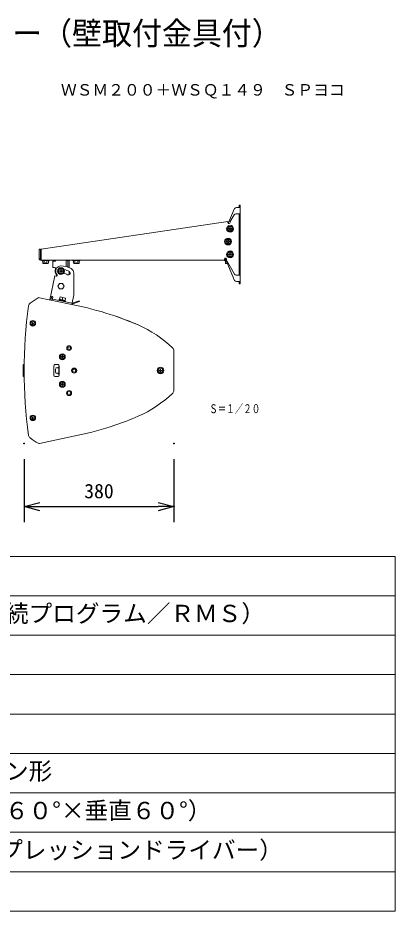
# Model space of a CAD drawing. Units: millimetres, scale not verified. Extents: x -63 to 62, y -57 to 57.
# Drawn here: x 14.6 to 62.5, y -56.5 to 56.8 of the extents above; entities that cross this region are included whole.
import ezdxf
from ezdxf.enums import TextEntityAlignment as Align

# ---------------------------------------------------------------- set-up
doc = ezdxf.new("R2010")
doc.units = ezdxf.units.MM
doc.header["$LTSCALE"] = 0.125
doc.header["$PDMODE"] = 32
doc.header["$PDSIZE"] = 0.0625
for name, color, linetype, lineweight in [('0-0_0', 1, 'Continuous', 18), ('0-1_WAKU', 1, 'Continuous', 18), ('0-4_GAIKEI', 1, 'Continuous', 18), ('0-5_SUNPO', 7, 'Continuous', 25)]:
    doc.layers.add(name, color=color, linetype=linetype, lineweight=lineweight)
for name, color, linetype in [('0-2_MOJI1', 7, 'Continuous'), ('0-3_TOUROKU', 7, 'Continuous'), ('0-6_DEFPOINTS', 7, 'Continuous')]:
    doc.layers.add(name, color=color, linetype=linetype)
doc.styles.add('ＭＳ ゴシック', font='')
doc.styles.get('ＭＳ ゴシック').set_extended_font_data('MS Gothic')

# ---------------------------------------------------------------- blocks, each defined once
blk = doc.blocks.new('_OPEN30')
at = {"layer": '0-0_0', "color": 7, "lineweight": 25}
blk.add_line((0, 0), (-1, 0), dxfattribs=at)
blk.add_lwpolyline([(-1, 0.26795), (0, 0), (-1, -0.26795)], dxfattribs=at)
blk = doc.blocks.new('D5')
at = {"layer": '0-5_SUNPO'}
for p, q in [((9.7381, -1.9629), (9.7381, -9.9629)), ((28.7381, -1.9629), (28.7381, -9.9629)), ((11.7381, -7.9629), (26.7381, -7.9629))]:
    blk.add_line(p, q, dxfattribs=at)
at = {"layer": '0-6_DEFPOINTS'}
for p in [(9.7381, 0.0371), (28.7381, 0.0371), (28.7381, -7.9629)]:
    blk.add_point(p, dxfattribs=at)
at = {"layer": '0-5_SUNPO', "xscale": 2, "yscale": 2, "rotation": 180}
blk.add_blockref('_OPEN30', (9.7381, -7.9629), dxfattribs=at)
at = {"layer": '0-5_SUNPO', "xscale": 2, "yscale": 2}
blk.add_blockref('_OPEN30', (28.7381, -7.9629), dxfattribs=at)
at = {"layer": '0-5_SUNPO', "style": 'ＭＳ ゴシック'}
blk.add_text('380', height=1.833, dxfattribs=at).set_placement((17.3631, -7.4629), align=Align.BOTTOM_LEFT)

msp = doc.modelspace()

# ---------------------------------------------------------------- linework, layer by layer
at = {"layer": '0-0_0', "color": 7}
for p, q in [((42.6883, 32.7511), (42.6883, 33.0511)), ((42.8483, 33.0511), (42.6883, 33.0511)), ((42.8483, 23.0511), (42.8483, 33.0511)), ((41.3627, 30.8478), (42.1327, 32.6016)), ((42.3616, 32.7511), (42.8483, 32.7511)), ((17.5783, 27.4629), (41.2574, 30.9768)), ((41.2574, 30.9768), (41.2825, 30.8078)), ((17.3483, 27.4611), (17.5083, 27.4611)), ((17.3483, 26.2111), (17.3483, 27.4611)), ((17.5083, 26.2111), (17.5083, 27.4611)), ((17.5783, 26.0511), (17.5783, 27.4629)), ((17.3483, 26.2511), (17.5083, 26.2511)), ((17.5083, 26.2111), (17.5783, 26.2111)), ((42.1329, 23.5014), (40.9085, 26.3177)), ((17.5083, 26.0511), (41.0244, 26.0511)), ((19.0733, 25.1211), (19.0733, 26.0111)), ((19.2859, 25.1211), (19.0733, 25.1211)), ((19.0745, 26.0311), (19.0745, 26.0511)), ((20.7733, 25.2559), (20.7733, 26.0511)), ((21.1233, 26.0111), (21.1233, 25.1322)), ((18.6701, 21.03), (19.3146, 24.0623)), ((19.3146, 24.0623), (19.4858, 24.0259)), ((19.621, 24.0877), (19.568, 24.1408)), ((21.7275, 24.4141), (21.7275, 21.6581)), ((42.3622, 23.3511), (42.8483, 23.3511)), ((42.6883, 23.0511), (42.6883, 23.3511)), ((42.8483, 23.0511), (42.6883, 23.0511)), ((21.4676, 20.4354), (21.7275, 21.6581)), ((18.9794, 21.4754), (18.774, 21.5191)), ((18.9733, 20.9655), (19.0565, 21.3568))]:
    msp.add_line(p, q, dxfattribs=at)
at = {"layer": '0-0_0'}
for p, q in [((41.5483, 30.9511), (42.0535, 31.8261)), ((42.27, 31.9511), (42.8483, 31.9511)), ((42.6883, 24.1511), (42.6883, 31.9511)), ((41.4061, 30.7011), (41.4233, 30.7011)), ((41.5483, 30.8261), (41.5483, 30.9511)), ((41.3751, 30.3511), (41.2019, 30.0511)), ((41.2019, 30.0511), (41.3751, 29.7511)), ((41.3751, 30.3511), (41.7215, 30.3511)), ((41.3751, 29.7511), (41.7215, 29.7511)), ((41.3858, 30.0861), (41.3858, 30.0161)), ((41.5133, 30.0861), (41.3858, 30.0861)), ((41.3858, 30.0161), (41.5133, 30.0161)), ((41.5133, 30.3511), (41.5133, 30.0861)), ((41.5133, 30.0161), (41.5133, 29.7511)), ((41.5833, 30.0861), (41.5833, 30.3511)), ((41.7108, 30.0861), (41.5833, 30.0861)), ((41.5833, 29.7511), (41.5833, 30.0161)), ((41.5833, 30.0161), (41.7108, 30.0161)), ((41.7108, 30.0161), (41.7108, 30.0861)), ((41.8947, 30.0511), (41.7215, 30.3511)), ((41.7215, 29.7511), (41.8947, 30.0511)), ((41.1251, 28.7261), (40.9519, 28.4261)), ((40.9519, 28.4261), (41.1251, 28.1261)), ((41.1251, 28.7261), (41.4715, 28.7261)), ((41.2633, 28.4611), (41.1358, 28.4611)), ((41.1358, 28.4611), (41.1358, 28.3911)), ((41.1358, 28.3911), (41.2633, 28.3911)), ((41.2633, 28.7261), (41.2633, 28.4611)), ((41.2633, 28.3911), (41.2633, 28.1261)), ((41.3333, 28.4611), (41.3333, 28.7261)), ((41.4608, 28.4611), (41.3333, 28.4611)), ((41.3333, 28.3911), (41.4608, 28.3911)), ((41.3333, 28.1261), (41.3333, 28.3911)), ((41.4608, 28.3911), (41.4608, 28.4611)), ((41.6447, 28.4261), (41.4715, 28.7261)), ((41.4715, 28.1261), (41.6447, 28.4261)), ((41.1251, 28.1261), (41.4715, 28.1261)), ((40.8483, 26.2111), (40.8483, 26.0511)), ((40.8483, 26.2111), (40.9548, 26.2111)), ((40.9374, 26.2511), (40.8551, 26.2511)), ((41.0983, 26.0511), (41.0983, 26.2111)), ((41.3751, 27.1011), (41.2019, 26.8011)), ((41.2019, 26.8011), (41.3751, 26.5011)), ((41.3751, 27.1011), (41.7215, 27.1011)), ((41.3751, 26.5011), (41.7215, 26.5011)), ((41.3858, 26.8361), (41.3858, 26.7661)), ((41.5133, 26.8361), (41.3858, 26.8361)), ((41.3858, 26.7661), (41.5133, 26.7661)), ((41.5133, 27.1011), (41.5133, 26.8361)), ((41.5133, 26.7661), (41.5133, 26.5011)), ((41.5833, 26.8361), (41.5833, 27.1011)), ((41.7108, 26.8361), (41.5833, 26.8361)), ((41.5833, 26.5011), (41.5833, 26.7661)), ((41.5833, 26.7661), (41.7108, 26.7661)), ((41.7108, 26.7661), (41.7108, 26.8361)), ((41.8947, 26.8011), (41.7215, 27.1011)), ((41.7215, 26.5011), (41.8947, 26.8011)), ((17.7108, 26.0511), (17.7108, 26.0011)), ((18.5858, 26.0011), (17.7108, 26.0011)), ((17.7108, 26.0011), (17.8019, 25.9282)), ((17.8019, 25.9282), (17.8019, 25.6693)), ((17.8019, 25.6693), (17.8519, 25.6511)), ((18.1133, 25.6511), (17.8519, 25.6511)), ((17.9751, 25.9282), (17.9751, 25.6693)), ((18.1133, 25.7411), (18.1833, 25.7411)), ((18.1133, 25.6511), (18.1133, 25.7411)), ((18.1833, 25.6511), (18.1833, 25.7411)), ((18.4447, 25.6511), (18.1833, 25.6511)), ((18.3215, 25.9282), (18.3215, 25.6693)), ((18.4947, 25.6693), (18.4447, 25.6511)), ((18.5858, 26.0011), (18.4947, 25.9282)), ((18.4947, 25.9282), (18.4947, 25.6693)), ((18.5858, 26.0511), (18.5858, 26.0011)), ((19.0745, 26.0311), (19.382, 26.0311)), ((19.0781, 25.9211), (19.3233, 25.9211)), ((19.2333, 26.0111), (19.2333, 25.9211)), ((19.382, 26.0311), (19.382, 26.0511)), ((19.4233, 26.0211), (19.4233, 26.0511)), ((19.9251, 24.9711), (19.7519, 24.6711)), ((19.9251, 24.9711), (20.2715, 24.9711)), ((20.0633, 24.9711), (20.0633, 24.7061)), ((20.1333, 24.7061), (20.1333, 24.9711)), ((20.4447, 24.6711), (20.2715, 24.9711)), ((20.8145, 26.0311), (20.8145, 26.0511)), ((20.8145, 26.0311), (21.122, 26.0311)), ((20.9633, 25.1955), (20.9633, 26.0111)), ((21.122, 26.0311), (21.122, 26.0511)), ((21.6108, 26.0511), (21.6108, 26.0011)), ((22.4858, 26.0011), (21.6108, 26.0011)), ((21.6108, 26.0011), (21.7019, 25.9282)), ((21.7019, 25.9282), (21.7019, 25.6693)), ((21.7019, 25.6693), (21.7519, 25.6511)), ((22.0133, 25.6511), (21.7519, 25.6511)), ((21.8751, 25.9282), (21.8751, 25.6693)), ((22.0133, 25.7411), (22.0833, 25.7411)), ((22.0133, 25.6511), (22.0133, 25.7411)), ((22.0833, 25.6511), (22.0833, 25.7411)), ((22.3447, 25.6511), (22.0833, 25.6511)), ((22.2215, 25.9282), (22.2215, 25.6693)), ((22.3947, 25.6693), (22.3447, 25.6511)), ((22.4858, 26.0011), (22.3947, 25.9282)), ((22.3947, 25.9282), (22.3947, 25.6693)), ((22.4858, 26.0511), (22.4858, 26.0011)), ((40.8608, 26.0511), (40.8608, 26.0011)), ((40.8608, 26.0011), (40.9519, 25.9282)), ((41.0461, 26.0011), (40.8608, 26.0011)), ((40.9519, 25.9282), (40.9519, 25.6693)), ((40.9519, 25.6693), (41.0019, 25.6511)), ((41.1983, 25.6511), (41.0019, 25.6511)), ((42.1231, 24.2761), (41.0983, 26.0511)), ((41.1251, 25.8195), (41.1251, 25.6693)), ((19.7519, 24.6711), (19.9251, 24.3711)), ((19.9251, 24.3711), (20.2715, 24.3711)), ((20.0633, 24.7061), (19.9358, 24.7061)), ((19.9358, 24.7061), (19.9358, 24.6361)), ((19.9358, 24.6361), (20.0633, 24.6361)), ((20.0633, 24.6361), (20.0633, 24.3711)), ((20.2608, 24.7061), (20.1333, 24.7061)), ((20.1333, 24.6361), (20.2608, 24.6361)), ((20.1333, 24.3711), (20.1333, 24.6361)), ((20.2608, 24.6361), (20.2608, 24.7061)), ((20.2715, 24.3711), (20.4447, 24.6711)), ((21.1233, 24.6312), (21.1233, 24.2049)), ((42.8483, 24.1511), (42.3396, 24.1511)), ((19.8962, 23.1211), (19.6941, 22.7711)), ((19.6941, 22.7711), (19.8962, 22.4211)), ((20.3004, 23.1211), (19.8962, 23.1211)), ((20.5024, 22.7711), (20.3004, 23.1211)), ((20.3004, 22.4211), (20.5024, 22.7711)), ((19.8962, 22.4211), (20.3004, 22.4211)), ((18.8266, 20.9967), (18.9305, 21.4858)), ((19.0066, 21.1221), (21.5008, 20.5919)), ((19.8057, 21.034), (19.7891, 20.9557)), ((19.8057, 21.034), (20.6861, 20.8469)), ((19.9121, 21.1136), (19.8913, 21.0158)), ((19.9121, 21.1136), (20.6213, 20.9629)), ((19.9243, 21.111), (19.9867, 21.4044)), ((19.9867, 21.4044), (20.6714, 21.2589)), ((20.2667, 21.0382), (20.3253, 21.3139)), ((20.6213, 20.9629), (20.6005, 20.865)), ((20.609, 20.9655), (20.6714, 21.2589)), ((20.6861, 20.8469), (20.6694, 20.7686)), ((21.4812, 20.4993), (22.4506, 20.8143)), ((22.4197, 20.9094), (21.5052, 20.6122)), ((22.4506, 20.8143), (22.4197, 20.9094))]:
    msp.add_line(p, q, dxfattribs=at)
for centre in [(41.5483, 30.0511), (41.2983, 28.4261), (41.5483, 26.8011), (20.0983, 24.6711)]:
    msp.add_circle(centre, 0.4375, dxfattribs=at)
for centre, radius, start, end in [((42.27, 31.7011), 0.25, 90, 150), ((41.4061, 30.8261), 0.125, 188.44094, 270), ((41.4233, 30.8261), 0.125, 270, 0), ((41.5483, 30.0511), 0.2964, 96.78129, 263.21871), ((41.5483, 30.0511), 0.2964, 276.78129, 83.21871), ((41.2983, 28.4261), 0.2964, 96.78129, 263.21871), ((41.2983, 28.4261), 0.2964, 276.78129, 83.21871), ((40.9733, 26.2111), 0.125, 0, 180), ((41.5483, 26.8011), 0.2964, 96.78129, 263.21871), ((41.5483, 26.8011), 0.2964, 276.78129, 83.21871), ((18.8733, 26.0111), 0.36, 360, 3.19658), ((19.3233, 26.0211), 0.1, 270, 0), ((20.0983, 24.6711), 0.2964, 96.78129, 263.21871), ((20.0983, 24.6711), 0.2964, 276.78129, 83.21871), ((21.3233, 26.0111), 0.36, 176.76114, 180), ((21.3233, 26.0111), 0.2, 168.43406, 180), ((42.3396, 24.4011), 0.25, 210, 270), ((20.0983, 22.7711), 0.3542, 158.77493, 201.22507), ((20.0983, 22.7711), 0.3542, 98.77493, 141.22507), ((20.0983, 22.7711), 0.3542, 38.77493, 81.22507), ((20.0983, 22.7711), 0.3542, 338.77493, 21.22507), ((20.0983, 22.7711), 0.3542, 218.77493, 261.22507), ((20.0983, 22.7711), 0.3542, 278.77493, 321.22507)]:
    msp.add_arc(centre, radius, start, end, dxfattribs=at)
at = {"layer": '0-0_0', "color": 7}
for centre, radius, start, end in [((42.3616, 32.5011), 0.25, 90, 156.29735), ((41.1338, 30.9483), 0.25, 311.54329, 336.29735), ((17.5083, 26.2111), 0.16, 180, 270), ((18.8733, 26.0111), 0.2, 0, 11.54631), ((19.2859, 24.9961), 0.125, 338.19625, 90), ((20.0983, 24.6711), 0.75, 158.19625, 225), ((20.0983, 24.6711), 0.675, 90, 222.46433), ((20.0983, 22.7711), 2.575, 59.85415, 90), ((21.0525, 24.4141), 0.675, 0, 59.85415), ((19.5118, 24.1481), 0.125, 258, 343.98082), ((19.5081, 24.131), 0.125, 352.01918, 42.46433), ((20.0983, 22.7711), 1.675, 60, 78.08072), ((20.0983, 22.7711), 2.125, 60, 79.36135), ((21.0483, 24.4166), 0.225, 240, 60), ((42.3622, 23.6011), 0.25, 203.49857, 270), ((18.9587, 21.3776), 0.1, 348, 78)]:
    msp.add_arc(centre, radius, start, end, dxfattribs=at)
at = {"layer": '0-1_WAKU', "color": 4}
for p, q in [((62.4925, -11.5061), (-62.5075, -11.5061)), ((62.4925, -56.5061), (62.4925, -11.5061)), ((-62.5075, -56.5061), (62.4925, -56.5061))]:
    msp.add_line(p, q, dxfattribs=at)
at = {"layer": '0-1_WAKU'}
for p, q in [((-62.5075, -16.5061), (62.4925, -16.5061)), ((-62.5075, -21.5061), (62.4925, -21.5061)), ((-62.5075, -26.5061), (62.4925, -26.5061)), ((-62.5075, -31.5061), (62.4925, -31.5061)), ((-62.5075, -36.5061), (62.4925, -36.5061)), ((-62.5075, -41.5061), (62.4925, -41.5061)), ((-62.5075, -46.5061), (62.4925, -46.5061)), ((-62.5075, -51.5061), (62.4925, -51.5061))]:
    msp.add_line(p, q, dxfattribs=at)
at = {"layer": '0-4_GAIKEI', "color": 7}
for p, q in [((16.1788, 20.6091), (16.2034, 20.6279)), ((22.2667, 20.2655), (17.3759, 21.3051)), ((26.9226, 18.9958), (29.8726, 17.8597)), ((34.4226, 9.5597), (34.4226, 14.5597)), ((17.3759, 2.8144), (22.2667, 3.8539))]:
    msp.add_line(p, q, dxfattribs=at)
at = {"layer": '0-4_GAIKEI'}
for p, q in [((16.5476, 18.1614), (16.4976, 18.1614)), ((16.4976, 18.1614), (16.4976, 18.1264)), ((16.5476, 18.1264), (16.5476, 18.1614)), ((16.4576, 18.0864), (16.4226, 18.0864)), ((16.4226, 18.0864), (16.4226, 18.0364)), ((16.4226, 18.0364), (16.4576, 18.0364)), ((16.4976, 17.9964), (16.4976, 17.9614)), ((16.4976, 17.9614), (16.5476, 17.9614)), ((16.5476, 17.9614), (16.5476, 17.9964)), ((16.6226, 18.0864), (16.5876, 18.0864)), ((16.5876, 18.0364), (16.6226, 18.0364)), ((16.6226, 18.0364), (16.6226, 18.0864)), ((20.1176, 13.8306), (20.1526, 13.8306)), ((20.1176, 13.7906), (20.1176, 13.8306)), ((20.1526, 13.7906), (20.1176, 13.7906)), ((20.2526, 13.9656), (20.2926, 13.9656)), ((20.2526, 13.9306), (20.2526, 13.9656)), ((20.2526, 13.6556), (20.2526, 13.6906)), ((20.2926, 13.6556), (20.2526, 13.6556)), ((20.2926, 13.9656), (20.2926, 13.9306)), ((20.2926, 13.6906), (20.2926, 13.6556)), ((20.3926, 13.8306), (20.4276, 13.8306)), ((20.4276, 13.7906), (20.3926, 13.7906)), ((20.4276, 13.8306), (20.4276, 13.7906)), ((19.1726, 11.4606), (19.1726, 12.6606)), ((19.3226, 12.8106), (19.7226, 12.8106)), ((19.8726, 12.4981), (19.7476, 12.4981)), ((19.7476, 12.4981), (19.7476, 12.3981)), ((19.8726, 12.6606), (19.8726, 11.4606)), ((19.4235, 12.2981), (19.4235, 11.8231)), ((19.446, 12.3981), (19.8276, 12.3981)), ((19.8276, 11.7231), (19.446, 11.7231)), ((19.7476, 11.7231), (19.7476, 11.6231)), ((19.7476, 11.6231), (19.8726, 11.6231)), ((19.8276, 11.7231), (19.8276, 12.3981)), ((32.5676, 12.0397), (32.5676, 12.0797)), ((32.5676, 12.0797), (32.6026, 12.0797)), ((32.6026, 12.0397), (32.5676, 12.0397)), ((32.7026, 12.1797), (32.7026, 12.2147)), ((32.7026, 12.2147), (32.7426, 12.2147)), ((32.7026, 11.9047), (32.7026, 11.9397)), ((32.7426, 11.9047), (32.7026, 11.9047)), ((32.7426, 12.2147), (32.7426, 12.1797)), ((32.7426, 11.9397), (32.7426, 11.9047)), ((32.8426, 12.0797), (32.8776, 12.0797)), ((32.8776, 12.0397), (32.8426, 12.0397)), ((32.8776, 12.0797), (32.8776, 12.0397)), ((19.7226, 11.3106), (19.3226, 11.3106)), ((20.1176, 10.3306), (20.1526, 10.3306)), ((20.1176, 10.2906), (20.1176, 10.3306)), ((20.1526, 10.2906), (20.1176, 10.2906)), ((20.2526, 10.4656), (20.2926, 10.4656)), ((20.2526, 10.4306), (20.2526, 10.4656)), ((20.2926, 10.4656), (20.2926, 10.4306)), ((20.3926, 10.3306), (20.4276, 10.3306)), ((20.4276, 10.2906), (20.3926, 10.2906)), ((20.4276, 10.3306), (20.4276, 10.2906)), ((20.2526, 10.1556), (20.2526, 10.1906)), ((20.2926, 10.1556), (20.2526, 10.1556)), ((20.2926, 10.1906), (20.2926, 10.1556)), ((16.4226, 6.0347), (16.4226, 6.0847)), ((16.4226, 6.0847), (16.4576, 6.0847)), ((16.4576, 6.0347), (16.4226, 6.0347)), ((16.4976, 6.1247), (16.4976, 6.1597)), ((16.4976, 6.1597), (16.5476, 6.1597)), ((16.4976, 5.9597), (16.4976, 5.9947)), ((16.5476, 5.9597), (16.4976, 5.9597)), ((16.5476, 6.1597), (16.5476, 6.1247)), ((16.5476, 5.9947), (16.5476, 5.9597)), ((16.5876, 6.0847), (16.6226, 6.0847)), ((16.6226, 6.0347), (16.5876, 6.0347)), ((16.6226, 6.0847), (16.6226, 6.0347))]:
    msp.add_line(p, q, dxfattribs=at)
at = {"layer": '0-4_GAIKEI', "color": 7, "lineweight": 25}
for p, q in [((15.3545, 12.8161), (15.4726, 12.8161)), ((15.3545, 11.3047), (15.3545, 12.8161)), ((15.3545, 11.3047), (15.4726, 11.3047))]:
    msp.add_line(p, q, dxfattribs=at)
at = {"layer": '0-4_GAIKEI'}
for centre, radius in [((16.5226, 18.0614), 0.35), ((16.5226, 18.0614), 0.25), ((21.1226, 14.9106), 0.3013), ((21.1226, 14.9106), 0.3), ((21.1226, 14.9106), 0.175), ((20.2726, 13.8106), 0.375), ((20.2726, 13.8106), 0.2625), ((32.7226, 12.0597), 0.425), ((21.7726, 12.0606), 0.325), ((21.7726, 12.0606), 0.2), ((32.7226, 12.0597), 0.2995), ((20.2726, 10.3106), 0.375), ((20.2726, 10.3106), 0.2625), ((21.1226, 9.2106), 0.325), ((21.1226, 9.2106), 0.2), ((16.5226, 6.0597), 0.35), ((16.5226, 6.0597), 0.25)]:
    msp.add_circle(centre, radius, dxfattribs=at)
at = {"layer": '0-4_GAIKEI', "color": 7}
for centre, radius, start, end in [((16.4838, 20.2129), 0.5, 127.59013, 172.12411), ((21.0589, 14.2699), 8, 118.81154, 127.59013), ((17.324, 21.0605), 0.25, 78, 118.81154), ((75.4226, 12.0597), 60, 172.12411, 187.87589), ((13.4304, -21.3058), 42.5, 71.49044, 78), ((15.6527, -14.6679), 35.5, 66.38672, 71.49044), ((23.8642, 4.1157), 15, 46.07754, 66.38672), ((33.9226, 14.5597), 0.5, 0, 46.07754), ((23.8642, 20.0038), 15, 293.61328, 313.92246), ((33.9226, 9.5597), 0.5, 313.92246, 0), ((15.6527, 38.7873), 35.5, 288.50956, 293.61328), ((13.4304, 45.4252), 42.5, 282, 288.50956), ((16.4838, 3.9066), 0.5, 187.87589, 232.40987), ((21.0589, 9.8495), 8, 232.40987, 241.18846), ((17.324, 3.0589), 0.25, 241.18846, 282)]:
    msp.add_arc(centre, radius, start, end, dxfattribs=at)
at = {"layer": '0-4_GAIKEI'}
for centre, radius, start, end in [((16.4576, 18.1264), 0.04, 270, 0), ((16.4576, 17.9964), 0.04, 0, 90), ((16.5876, 18.1264), 0.04, 180, 270), ((16.5876, 17.9964), 0.04, 90, 180), ((20.1526, 13.9306), 0.1, 270, 0), ((20.1526, 13.6906), 0.1, 0, 90), ((20.3926, 13.9306), 0.1, 180, 270), ((20.3926, 13.6906), 0.1, 90, 180), ((19.3226, 12.6606), 0.15, 90, 180), ((19.7226, 12.6606), 0.15, 0, 90), ((19.3226, 11.4606), 0.15, 180, 270), ((19.7226, 11.4606), 0.15, 270, 0), ((32.6026, 12.1797), 0.1, 270, 0), ((32.6026, 11.9397), 0.1, 0, 90), ((32.8426, 12.1797), 0.1, 180, 270), ((32.8426, 11.9397), 0.1, 90, 180), ((20.1526, 10.4306), 0.1, 270, 0), ((20.1526, 10.1906), 0.1, 0, 90), ((20.3926, 10.4306), 0.1, 180, 270), ((20.3926, 10.1906), 0.1, 90, 180), ((16.4576, 6.1247), 0.04, 270, 0), ((16.4576, 5.9947), 0.04, 0, 90), ((16.5876, 6.1247), 0.04, 180, 270), ((16.5876, 5.9947), 0.04, 90, 180)]:
    msp.add_arc(centre, radius, start, end, dxfattribs=at)

# ---------------------------------------------------------------- block references
at = {"layer": '0-5_SUNPO'}
msp.add_blockref('D5', (5.6845, 2.7735), dxfattribs=at)

# ---------------------------------------------------------------- texts
at = {"layer": '0-2_MOJI1', "style": 'ＭＳ ゴシック', "width": 0.95}
msp.add_text('３０ｃｍ\u3000２ウェイスピーカー（壁取付金具付）', height=2.933, dxfattribs=at).set_placement((-35.5075, 52.4939), align=Align.BOTTOM_LEFT)
at = {"layer": '0-2_MOJI1', "style": 'ＭＳ ゴシック'}
for s, p in [('３００Ｗ／１５０Ｗ（連続プログラム／ＲＭＳ）', (-20.0075, -20.5061)), ('低域用：３０ｃｍ\u3000コーン形', (-20.0075, -40.5061)), ('高域用：ホーン形（水平６０°×垂直６０°）', (-20.0075, -45.5061)), ('\u3000\u3000\u3000（φ３５ｍｍコンプレッションドライバー）', (-20.0075, -50.5061))]:
    msp.add_text(s, height=2.199, dxfattribs=at).set_placement(p, align=Align.BOTTOM_LEFT)
at = {"layer": '0-3_TOUROKU', "style": 'ＭＳ ゴシック'}
msp.add_text('ＷＳＭ２００＋ＷＳＱ１４９\u3000ＳＰヨコ', height=1.466, dxfattribs=at).set_placement((20.0925, 46.4939), align=Align.BOTTOM_LEFT)
at = {"layer": '0-3_TOUROKU', "style": 'ＭＳ ゴシック', "width": 0.7}
msp.add_text('Ｓ＝１／２０', height=1.1, dxfattribs=at).set_placement((38.9114, 6.3288), align=Align.BOTTOM_LEFT)

doc.saveas('drawing.dxf')
